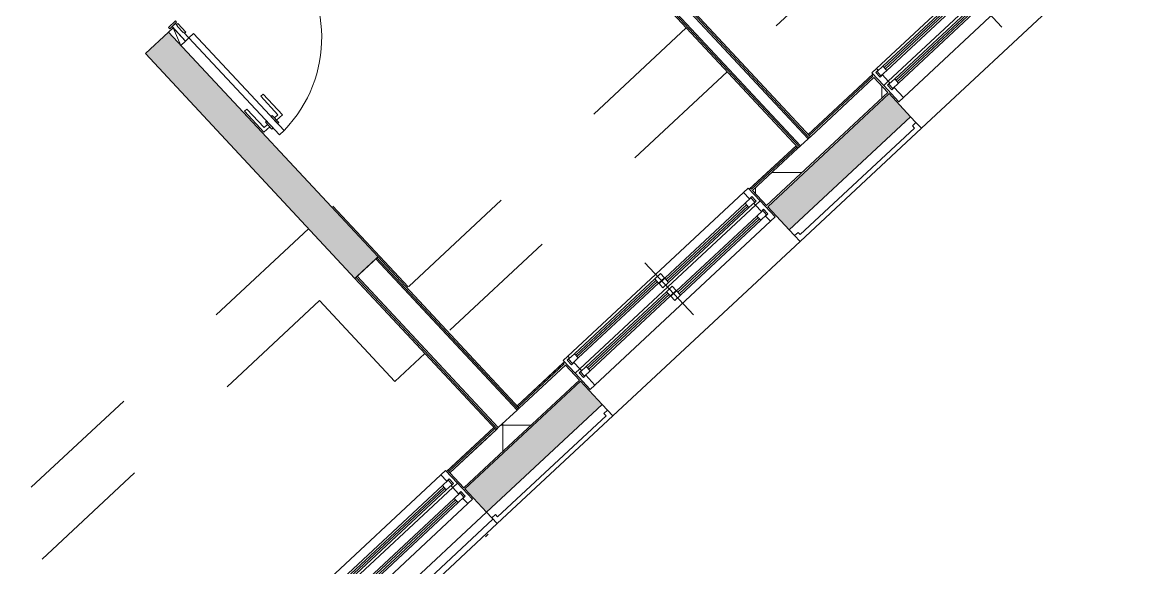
# Model space of a CAD drawing. Header units: millimetres. Extents: x -71377 to 516042, y -145869 to 441446.
# Drawn here: x 232774 to 239840, y 186146 to 189598 of the extents above; entities that cross this region are included whole.
import ezdxf

# ---------------------------------------------------------------- set-up
doc = ezdxf.new("R2010")
doc.units = ezdxf.units.MM
doc.header["$LTSCALE"] = 1000
doc.linetypes.add('_점선_S_', pattern=[1.6, 0.8, -0.8])
for name, color, linetype, lineweight in [('A-door', 4, 'Continuous', 5), ('A-door-hdln', 8, 'Continuous', 5), ('A-ele-8', 8, 'Continuous', 5), ('A-fnsh', 5, 'Continuous', 5), ('A-fnsh-4', 4, 'Continuous', 5), ('A-furn', 6, 'Continuous', 5), ('A-glas', 5, 'Continuous', 5), ('A-hat', 251, 'Continuous', 5), ('A-insu', 251, 'Continuous', 5), ('A-rail', 6, 'Continuous', 5), ('A-wind', 4, 'Continuous', 5), ('A-wind-hdln', 8, 'Continuous', 5), ('A_cwall', 2, 'Continuous', 5), ('A_fnsh-4', 4, 'Continuous', 5), ('AA_국기봉', 6, 'Continuous', 9), ('AA_발코니선', 4, '_점선_S_', 5)]:
    doc.layers.add(name, color=color, linetype=linetype, lineweight=lineweight)

# ---------------------------------------------------------------- blocks, each defined once
blk = doc.blocks.new('세대외여닫이문 - _A_WD_9x23_90도-V30-지반층 배치도')
at = {"layer": 'A-door'}
for p, q in [((-470, 77), (-410, 77)), ((-470, 65), (-470, 77)), ((-410, 77), (-410, 65)), ((410, 77), (470, 77)), ((410, 65), (410, 77)), ((470, 77), (470, 65)), ((-410, 65), (-470, 65)), ((-450, 65), (-420, 65)), ((-450, -60), (-450, 65)), ((-425, 45), (-425, -10)), ((-420, 45), (-425, 45)), ((-425, 45), (-420, 45)), ((-425, -10), (-425, 45)), ((-420, 65), (-420, 45)), ((-420, 45), (-420, 55)), ((-420, 55), (-410, 55)), ((-410, 55), (-410, -20)), ((470, 65), (410, 65)), ((410, 55), (420, 55)), ((410, -20), (410, 55)), ((420, 65), (450, 65)), ((420, 45), (420, 65)), ((420, 55), (420, 45)), ((420, 45), (425, 45)), ((425, 45), (420, 45)), ((425, 45), (425, -10)), ((425, -10), (425, 45)), ((450, 65), (450, -60)), ((450, 55), (490, 55)), ((450, -60), (450, 55)), ((-420, -60), (-450, -60)), ((-425, -10), (-420, -10)), ((-420, -10), (-425, -10)), ((-420, -10), (-420, -60)), ((-420, -20), (-420, -10)), ((-410, -20), (-420, -20)), ((380, -60), (380, -900)), ((380, -60), (420, -60)), ((420, -20), (410, -20)), ((420, -10), (420, -20)), ((425, -10), (420, -10)), ((420, -10), (425, -10)), ((420, -60), (420, -10)), ((420, -60), (420, -900)), ((450, -60), (420, -60)), ((490, -60), (450, -60)), ((380, -900), (420, -900))]:
    blk.add_line(p, q, dxfattribs=at)
at = {"layer": 'A-door-hdln'}
for p, q in [((-425, 45), (-420, 45)), ((-420, 45), (-425, 45)), ((-420, 45), (-420, 65)), ((-410, 55), (-420, 55)), ((420, 55), (410, 55)), ((420, 65), (420, 45)), ((420, 45), (420, 55)), ((425, 45), (420, 45)), ((420, 45), (425, 45)), ((490, -60), (450, 55)), ((-420, -10), (-425, -10)), ((-425, -10), (-420, -10)), ((-420, -60), (-420, -10)), ((-420, -10), (-420, -20)), ((-420, -20), (-410, -20)), ((410, -20), (420, -20)), ((420, -10), (425, -10)), ((420, -20), (420, -10)), ((420, -10), (420, -60)), ((425, -10), (420, -10)), ((320, -820), (320, -640)), ((320, -640), (340, -640)), ((340, -640), (340, -800)), ((480, -640), (460, -640)), ((460, -640), (460, -800)), ((480, -820), (480, -640)), ((370, -820), (320, -820)), ((340, -800), (370, -800)), ((370, -780), (380, -780)), ((370, -840), (370, -780)), ((380, -840), (370, -840)), ((380, -780), (380, -840)), ((420, -780), (420, -840)), ((430, -780), (420, -780)), ((420, -840), (430, -840)), ((430, -840), (430, -780)), ((460, -800), (430, -800)), ((430, -820), (480, -820))]:
    blk.add_line(p, q, dxfattribs=at)
blk.add_arc((420, -60), 840, 180, 270, dxfattribs=at)
blk = doc.blocks.new('미서기창__이중창_ - _A_PW_16X12-2154979-지반층 배치도')
at = {"layer": 'A-glas'}
for p, q in [((25, 176), (720, 176)), ((25, 164), (720, 164)), ((-720, 136), (-25, 136)), ((-720, 124), (-25, 124)), ((-720, 26), (-25, 26)), ((-720, 14), (-25, 14)), ((25, 66), (720, 66)), ((25, 54), (720, 54))]:
    blk.add_line(p, q, dxfattribs=at)
at = {"layer": 'A-wind'}
for p, q in [((-800, 95), (-800, 235)), ((-800, 235), (-760, 235)), ((-760, 235), (-760, 150)), ((760, 235), (800, 235)), ((760, 190), (760, 235)), ((800, 235), (800, 95)), ((-760, 150), (-780, 150)), ((-780, 150), (-780, 110)), ((-770, 148), (-720, 148)), ((-770, 112), (-770, 148)), ((-720, 148), (-720, 112)), ((-25, 188), (25, 188)), ((-25, 152), (-25, 188)), ((25, 152), (-25, 152)), ((-25, 148), (25, 148)), ((-25, 112), (-25, 148)), ((25, 188), (25, 152)), ((25, 148), (25, 112)), ((720, 188), (770, 188)), ((720, 152), (720, 188)), ((770, 152), (720, 152)), ((780, 190), (760, 190)), ((760, 95), (760, 150)), ((760, 150), (780, 150)), ((770, 188), (770, 152)), ((780, 150), (780, 190)), ((-760, 95), (-800, 95)), ((-800, 95), (-800, -15)), ((-780, 110), (-760, 110)), ((-720, 112), (-770, 112)), ((-760, 110), (-760, 95)), ((-760, 40), (-760, 95)), ((25, 112), (-25, 112)), ((-25, 78), (25, 78)), ((-25, 42), (-25, 78)), ((25, 78), (25, 42)), ((720, 78), (770, 78)), ((720, 42), (720, 78)), ((800, 95), (760, 95)), ((760, 80), (760, 95)), ((780, 80), (760, 80)), ((770, 78), (770, 42)), ((780, 40), (780, 80)), ((800, 95), (800, -15)), ((-780, 0), (-780, 40)), ((-780, 40), (-760, 40)), ((-760, 0), (-780, 0)), ((-770, 38), (-720, 38)), ((-770, 2), (-770, 38)), ((-720, 2), (-770, 2)), ((-760, -15), (-760, 0)), ((-720, 38), (-720, 2)), ((25, 42), (-25, 42)), ((-25, 38), (25, 38)), ((-25, 2), (-25, 38)), ((25, 2), (-25, 2)), ((25, 38), (25, 2)), ((770, 42), (720, 42)), ((760, -15), (760, 40)), ((760, 40), (780, 40)), ((-800, -15), (-760, -15)), ((800, -15), (760, -15))]:
    blk.add_line(p, q, dxfattribs=at)
at = {"layer": 'A-wind-hdln'}
for p, q in [((0, 335), (0, -115)), ((-760, 235), (760, 235)), ((-720, 148), (-25, 148)), ((25, 188), (720, 188)), ((25, 152), (720, 152)), ((760, 95), (-760, 95)), ((-720, 112), (-25, 112)), ((25, 78), (720, 78)), ((-720, 38), (-25, 38)), ((-720, 2), (-25, 2)), ((25, 42), (720, 42)), ((760, -15), (-760, -15))]:
    blk.add_line(p, q, dxfattribs=at)
blk = doc.blocks.new('미서기창__이중창_2단_ - _A_PW_27X20-2285641-지반층 배치도')
at = {"layer": 'A-glas'}
for p, q in [((-325, 96), (1270, 96)), ((-325, 84), (1270, 84)), ((-1270, 56), (-375, 56)), ((-1270, 44), (-375, 44)), ((-1270, -54), (-375, -54)), ((-1270, -66), (-375, -66)), ((-325, -14), (1270, -14)), ((-325, -26), (1270, -26))]:
    blk.add_line(p, q, dxfattribs=at)
at = {"layer": 'A-wind'}
for p, q in [((-1350, 15), (-1350, 155)), ((-1350, 155), (-1310, 155)), ((-1310, 155), (-1310, 70)), ((1310, 155), (1350, 155)), ((1310, 110), (1310, 155)), ((1350, 155), (1350, 15)), ((-375, 108), (-325, 108)), ((-375, 72), (-375, 108)), ((-325, 72), (-375, 72)), ((-325, 108), (-325, 72)), ((1270, 108), (1320, 108)), ((1270, 72), (1270, 108)), ((1320, 72), (1270, 72)), ((1330, 110), (1310, 110)), ((1320, 108), (1320, 72)), ((1330, 70), (1330, 110)), ((-1310, 15), (-1350, 15)), ((-1350, 15), (-1350, -95)), ((-1310, 70), (-1330, 70)), ((-1330, 70), (-1330, 30)), ((-1330, 30), (-1310, 30)), ((-1320, 68), (-1270, 68)), ((-1320, 32), (-1320, 68)), ((-1270, 32), (-1320, 32)), ((-1310, 30), (-1310, 15)), ((-1310, -40), (-1310, 15)), ((-1270, 68), (-1270, 32)), ((-375, 68), (-325, 68)), ((-375, 32), (-375, 68)), ((-325, 32), (-375, 32)), ((-325, 68), (-325, 32)), ((1310, 15), (1310, 70)), ((1310, 70), (1330, 70)), ((1350, 15), (1310, 15)), ((1310, 0), (1310, 15)), ((1350, 15), (1350, -95)), ((-1330, -80), (-1330, -40)), ((-1330, -40), (-1310, -40)), ((-1320, -42), (-1270, -42)), ((-1320, -78), (-1320, -42)), ((-1270, -42), (-1270, -78)), ((-375, -2), (-325, -2)), ((-375, -38), (-375, -2)), ((-325, -38), (-375, -38)), ((-375, -42), (-325, -42)), ((-375, -78), (-375, -42)), ((-325, -2), (-325, -38)), ((-325, -42), (-325, -78)), ((1270, -2), (1320, -2)), ((1270, -38), (1270, -2)), ((1320, -38), (1270, -38)), ((1330, 0), (1310, 0)), ((1310, -95), (1310, -40)), ((1310, -40), (1330, -40)), ((1320, -2), (1320, -38)), ((1330, -40), (1330, 0)), ((-1350, -95), (-1310, -95)), ((-1310, -80), (-1330, -80)), ((-1270, -78), (-1320, -78)), ((-1310, -95), (-1310, -80)), ((-325, -78), (-375, -78)), ((1350, -95), (1310, -95))]:
    blk.add_line(p, q, dxfattribs=at)
at = {"layer": 'A-wind-hdln'}
for p, q in [((-350, 255), (-350, -195)), ((-1310, 155), (1310, 155)), ((-325, 108), (1270, 108)), ((-325, 72), (1270, 72)), ((1310, 15), (-1310, 15)), ((-1270, 68), (-375, 68)), ((-1270, 32), (-375, 32)), ((-1270, -42), (-375, -42)), ((-325, -2), (1270, -2)), ((-325, -38), (1270, -38)), ((1310, -95), (-1310, -95)), ((-1270, -78), (-375, -78))]:
    blk.add_line(p, q, dxfattribs=at)
blk = doc.blocks.new('국기봉_일반모델_ - 국기봉_일반모델_-2074879-지반층 배치도')
at = {"layer": 'AA_국기봉'}
blk.add_line((2.5, -60), (27.5, -60), dxfattribs=at)
blk = doc.blocks.new('난간 - 난간-V35-지반층 배치도')
at = {"layer": 'A-rail'}
for p, q in [((8785, -7305), (6065, -7305)), ((6065, -7365), (8785, -7365))]:
    blk.add_line(p, q, dxfattribs=at)
blk = doc.blocks.new('대장2_59A_1층_rvt-4-지반층 배치도')
at = {"layer": 'A-hat'}
h = blk.add_hatch(dxfattribs=at)
h.set_pattern_fill('FP_73', color=256, style=0, pattern_type=2)
h.set_pattern_definition([(0, (-96985.9, -23353.2), (0, 800), []), (270, (-96985.9, -23353.2), (800, 5e-14), [])])
h.paths.add_polyline_path([(-29785.6, -82888.8), (-29376.1, -82506.9), (-29464.7, -82411.8), (-29874.3, -82793.8)])
h.paths.add_polyline_path([(-27386.8, -80651.9), (-26655.4, -79969.9), (-26744.1, -79874.8), (-27475.4, -80556.8)])
h.paths.add_polyline_path([(-25470.6, -78865), (-24702.7, -78148.9), (-24791.4, -78053.9), (-25559.3, -78770), (-25514.1, -78818.4)])
h.paths.add_polyline_path([(-23517.9, -77044.1), (-23115.7, -76669), (-23204.3, -76573.9), (-23606.6, -76949)])
at = {"layer": 'A-ele-8'}
for p, q in [((-24805, -78039.2), (-24798.5, -78046.2)), ((-25566.4, -78762.3), (-25572.9, -78755.3)), ((-26757.7, -79860.2), (-26751.2, -79867.1)), ((-27475.4, -80556.8), (-27489.1, -80542.2))]:
    blk.add_line(p, q, dxfattribs=at)
at = {"layer": 'A-fnsh'}
for p, q in [((-24797.7, -78032.4), (-25207.2, -78414.3)), ((-25284, -78486), (-25580.2, -78762.2)), ((-26750.4, -79853.4), (-27050.3, -80133)), ((-27196.5, -80269.4), (-27496.4, -80549))]:
    blk.add_line(p, q, dxfattribs=at)
at = {"layer": 'A-fnsh-4'}
for p, q in [((-27414, -76061.8), (-25200.6, -78435.5)), ((-27418.2, -76183.4), (-25263.4, -78494.1)), ((-25207.5, -78441.9), (-25256.5, -78487.6)), ((-27937, -79196), (-27043.6, -80154.1)), ((-28069.4, -79319.5), (-27175.9, -80277.5)), ((-27050.5, -80160.6), (-27169, -80271)), ((-27182.9, -80284), (-27475.4, -80556.8)), ((-27252.5, -80348.9), (-27182.9, -80284)), ((-27475.4, -80556.8), (-27252.5, -80348.9))]:
    blk.add_line(p, q, dxfattribs=at)
at = {"layer": 'A-insu'}
for p, q in [((-25193.6, -78429), (-24791.4, -78053.9)), ((-24791.4, -78053.9), (-24702.7, -78148.9)), ((-24702.7, -78148.9), (-25470.6, -78865)), ((-25559.3, -78770), (-25270.4, -78500.6)), ((-25470.6, -78865), (-25559.3, -78770)), ((-28062.4, -79313), (-27943.9, -79202.5)), ((-27036.6, -80147.6), (-26744.1, -79874.8)), ((-26744.1, -79874.8), (-26655.4, -79969.9)), ((-26655.4, -79969.9), (-27163.9, -80444)), ((-27190, -80276.3), (-27182.9, -80284)), ((-27163.9, -80444), (-27386.8, -80651.9)), ((-27475.4, -80556.8), (-27482.6, -80549.1)), ((-27386.8, -80651.9), (-27475.4, -80556.8))]:
    blk.add_line(p, q, dxfattribs=at)
at = {"layer": 'A_fnsh-4'}
for p, q in [((-27414.4, -76075.3), (-25207.5, -78441.9)), ((-27413.5, -76048.4), (-25193.6, -78429)), ((-27417.8, -76170), (-25256.5, -78487.6)), ((-25270.4, -78500.6), (-27418.7, -76196.8)), ((-25207.2, -78414.3), (-24805, -78039.2)), ((-24798.5, -78046.2), (-25200.8, -78421.3)), ((-24805, -78039.2), (-24798.5, -78046.2)), ((-25200.8, -78421.3), (-25207.2, -78414.3)), ((-25193.6, -78429), (-25200.6, -78435.5)), ((-25572.9, -78755.3), (-25284, -78486)), ((-25277.6, -78492.9), (-25566.4, -78762.3)), ((-25284, -78486), (-25277.6, -78492.9)), ((-25263.4, -78494.1), (-25270.4, -78500.6)), ((-25256.5, -78487.6), (-25263.4, -78494.1)), ((-25200.6, -78435.5), (-25207.5, -78441.9)), ((-25566.4, -78762.3), (-25572.9, -78755.3)), ((-27943.9, -79202.5), (-27937, -79196)), ((-27943.9, -79202.5), (-27050.5, -80160.6)), ((-27937, -79196), (-27930, -79189.5)), ((-27930, -79189.5), (-27036.6, -80147.6)), ((-28076.3, -79325.9), (-28069.4, -79319.5)), ((-27182.9, -80284), (-28076.3, -79325.9)), ((-28069.4, -79319.5), (-28062.4, -79313)), ((-28062.4, -79313), (-27169, -80271)), ((-27050.3, -80133), (-26757.7, -79860.2)), ((-26751.2, -79867.1), (-27043.8, -80139.9)), ((-26757.7, -79860.2), (-26751.2, -79867.1)), ((-27043.6, -80154.1), (-27050.5, -80160.6)), ((-27043.8, -80139.9), (-27050.3, -80133)), ((-27036.6, -80147.6), (-27043.6, -80154.1)), ((-27489.1, -80542.2), (-27196.5, -80269.4)), ((-27190, -80276.3), (-27482.6, -80549.1)), ((-27196.5, -80269.4), (-27190, -80276.3)), ((-27175.9, -80277.5), (-27182.9, -80284)), ((-27169, -80271), (-27175.9, -80277.5)), ((-27482.6, -80549.1), (-27489.1, -80542.2))]:
    blk.add_line(p, q, dxfattribs=at)
at = {"layer": 'AA_발코니선'}
for p, q in [((-23654.4, -76091.2), (-25645.1, -77947.6)), ((-25979.7, -77740), (-27738.6, -79380.2)), ((-25720.5, -78017.9), (-27486.7, -79664.9)), ((-27738.6, -79380.2), (-28216, -78868.2)), ((-28369.5, -79011.4), (-30980.5, -81446.2)), ((-28300.6, -79466.7), (-30512.9, -81529.7)), ((-27823.2, -79978.6), (-28300.6, -79466.7)), ((-27633, -79801.3), (-27823.2, -79978.6))]:
    blk.add_line(p, q, dxfattribs=at)
at = {"layer": 'A-door-hdln', "extrusion": (0, 0, -1), "zscale": -1, "rotation": 316.9999987515239}
blk.add_blockref('세대외여닫이문 - _A_WD_9x23_90도-V30-지반층 배치도', (28860.6, -77473.1), dxfattribs=at)
at = {"layer": 'A-furn', "extrusion": (0, 0, -1), "zscale": -1, "rotation": 316.9999987515239}
blk.add_blockref('국기봉_일반모델_ - 국기봉_일반모델_-2074879-지반층 배치도', (27271.6, -80900), dxfattribs=at)
at = {"layer": 'A-rail', "extrusion": (0, 0, -1), "zscale": -1, "rotation": 316.9999987515239}
blk.add_blockref('난간 - 난간-V35-지반층 배치도', (27789.9, -71326.6), dxfattribs=at)
at = {"layer": 'A-wind-hdln', "extrusion": (0, 0, -1), "zscale": -1}
for name, p, rotation in [('미서기창__이중창_ - _A_PW_16X12-2154979-지반층 배치도', (24209.4, -77490.3), 136.9999987515239), ('미서기창__이중창_ - _A_PW_16X12-2154979-지반층 배치도', (26162.1, -79311.2), 136.9999987515239), ('미서기창__이중창_2단_ - _A_PW_27X20-2285641-지반층 배치도', (28425.7, -81531.9), 136.9999987515237)]:
    blk.add_blockref(name, p, dxfattribs=dict(at, rotation=rotation))

msp = doc.modelspace()

# ---------------------------------------------------------------- hatches: boundary and pattern name
at = {"layer": 'A-hat'}
for points in [[(234879.1, 187977.2), (235025.4, 188113.6), (233698.9, 189536.1), (233552.6, 189399.7), (233895.2, 189032.3)], [(237628, 188284.5), (238395.9, 189000.6), (238259.5, 189146.9), (237491.6, 188430.8), (237538.7, 188380.3)], [(235711.9, 186497.7), (236443.2, 187179.7), (236306.8, 187326), (235575.5, 186644), (235622.7, 186593.3)]]:
    msp.add_hatch(color=256, dxfattribs=at).paths.add_polyline_path(points)

# ---------------------------------------------------------------- linework, layer by layer
at = {"layer": 'A-ele-8'}
for p, q in [((239648.9, 190032.3), (238464.1, 188927.5)), ((237696.2, 188211.4), (236511.4, 187106.5)), ((235780, 186424.5), (233790.8, 184569.5))]:
    msp.add_line(p, q, dxfattribs=at)
at = {"layer": 'A-insu'}
for p, q in [((238395.9, 189000.6), (237628, 188284.5)), ((238430, 188964), (238395.9, 189000.6)), ((237628, 188284.5), (237662.1, 188247.9)), ((236443.2, 187179.7), (235711.8, 186497.7)), ((236477.3, 187143.1), (236443.2, 187179.7)), ((235711.8, 186497.7), (235745.9, 186461.1))]:
    msp.add_line(p, q, dxfattribs=at)
at = {"layer": 'A_cwall'}
for p, q in [((233698.9, 189536.1), (233552.6, 189399.7)), ((235025.4, 188113.6), (233698.9, 189536.1)), ((233552.6, 189399.7), (234879.1, 187977.2)), ((238259.5, 189146.9), (237491.6, 188430.8)), ((238395.9, 189000.6), (238259.5, 189146.9)), ((237628, 188284.5), (238395.9, 189000.6)), ((237491.6, 188430.8), (237628, 188284.5)), ((234879.1, 187977.2), (235025.4, 188113.6)), ((236306.8, 187326), (235575.5, 186644)), ((236443.2, 187179.7), (236306.8, 187326)), ((235711.9, 186497.7), (236443.2, 187179.7)), ((235575.5, 186644), (235711.9, 186497.7))]:
    msp.add_line(p, q, dxfattribs=at)
at = {"layer": 'A_fnsh-4'}
for p, q in [((238430, 188964), (238408.1, 188943.6)), ((238421.7, 188928.9), (238408.1, 188943.6)), ((238464.1, 188927.5), (238430, 188964)), ((237696.2, 188211.4), (238464.1, 188927.5)), ((237697.7, 188253.8), (238421.7, 188928.9)), ((237684, 188268.4), (237662.1, 188247.9)), ((237662.1, 188247.9), (237696.2, 188211.4)), ((237684, 188268.4), (237697.7, 188253.8)), ((235780, 186424.5), (236511.4, 187106.5)), ((235781.5, 186466.9), (236469, 187108)), ((236477.3, 187143.1), (236455.4, 187122.6)), ((236469, 187108), (236455.4, 187122.6)), ((236511.4, 187106.5), (236477.3, 187143.1)), ((235767.9, 186481.5), (235745.9, 186461.1)), ((235767.9, 186481.5), (235781.5, 186466.9)), ((235745.9, 186461.1), (235780, 186424.5))]:
    msp.add_line(p, q, dxfattribs=at)

# ---------------------------------------------------------------- block references
msp.add_blockref('대장2_59A_1층_rvt-4-지반층 배치도', (262955.4, 267303.1))

doc.saveas('drawing.dxf')
